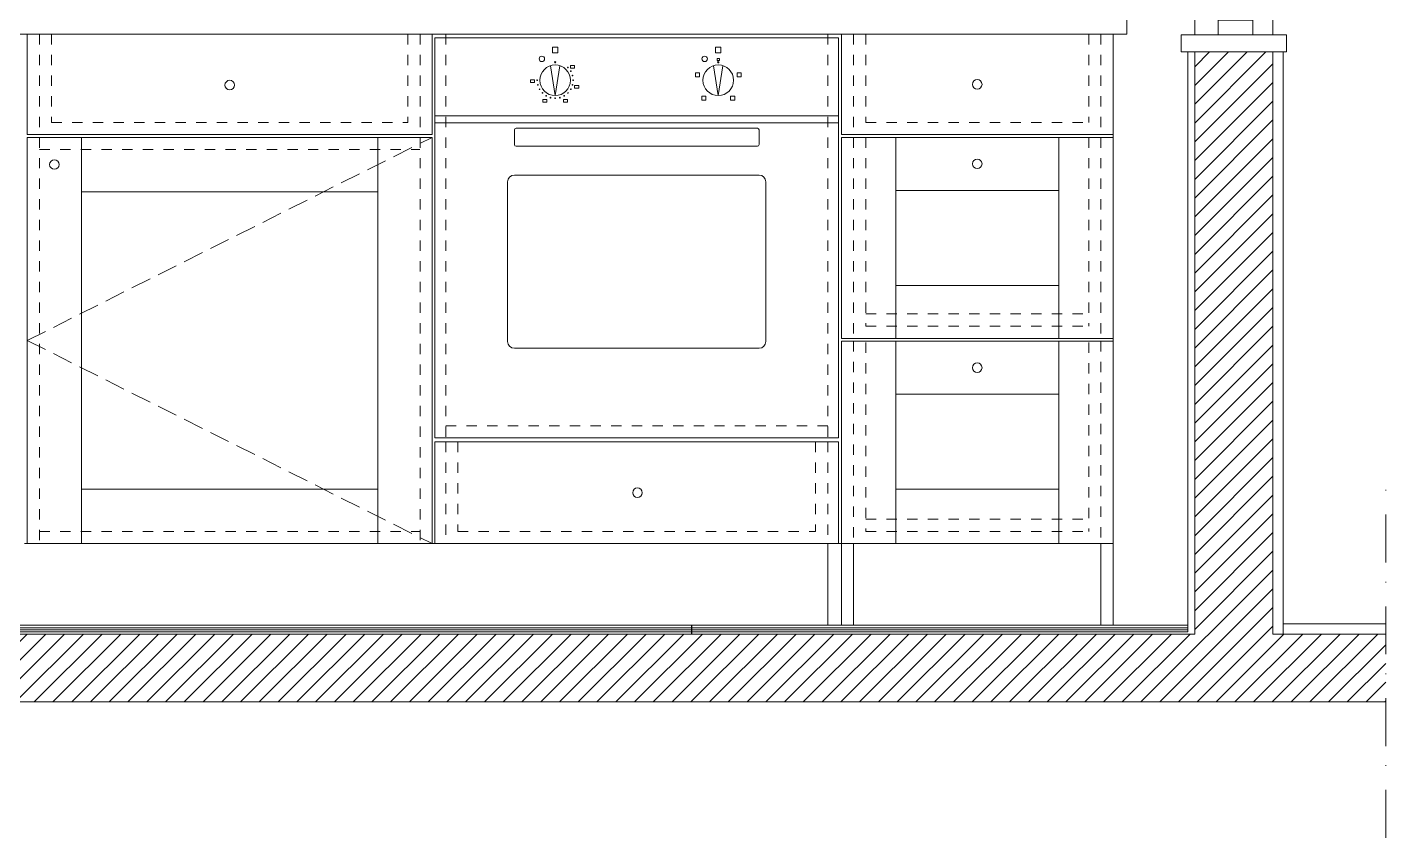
# Model space of a CAD drawing. Header units: centimetres. Extents: x -16179 to 12840, y -10704 to 3856.
# Drawn here: x 123.2 to 323.1, y 1247.3 to 1366.7 of the extents above; entities that cross this region are included whole.
import ezdxf

# ---------------------------------------------------------------- set-up
doc = ezdxf.new("R2010")
doc.units = ezdxf.units.CM
doc.header["$MEASUREMENT"] = 0
for name, pattern in [('Linee Nascoste', [0.0718, 0.05, -0.0218]), ('Punto e Tratto', [0.134056, 0.070556, -0.035278, 0, -0.028222]), ('Tratteggio', [0.032, 0.016, -0.016])]:
    doc.linetypes.add(name, pattern=pattern)
for name, color, linetype, lineweight in [('0_Num_Penna__175', 175, 'Continuous', 18), ('A-ELEV-MBE1_Num_Penna__14_Num_Penna__11_Num_Penna__9_Num_Penna__9_Num_Penna__9_Num_Penna__9_Num_Penna__9_Num_Penna__9_Num_Penna__10_Num_Penna__5', 5, 'Continuous', 18), ('A-ELEV-MBE1_Num_Penna__7_Num_Penna__7_Num_Penna__7_Num_Penna__7_Num_Penna__7_Num_Penna__7_Num_Penna__7_Num_Penna__7_Num_Penna__7_Num_Penna__2', 2, 'Continuous', 18), ('A-ELEV-MBE1_Num_Penna__7_Num_Penna__7_Num_Penna__7_Num_Penna__7_Num_Penna__7_Num_Penna__7_Num_Penna__7_Num_Penna__7_Num_Penna__7_Num_Penna__7_Num_Penna__255', 255, 'Continuous', 18), ('A-FURN_Num_Penna__8_Num_Penna__8_Num_Penna__8_Num_Penna__8_Num_Penna__8_Num_Penna__8_Num_Penna__8_Num_Penna__8_Num_Penna__8_Num_Penna__6', 6, 'Continuous', 18), ('A-FURN_Num_Penna__8_Num_Penna__8_Num_Penna__8_Num_Penna__8_Num_Penna__8_Num_Penna__8_Num_Penna__8_Num_Penna__8_Num_Penna__8_Num_Penna__8', 8, 'Continuous', 18), ('A-SECT A-MCUT_Num_Penna__254', 254, 'Continuous', 18), ('A-SECT A-MCUT_Num_Penna__255', 255, 'Continuous', 18), ('A-SECT D-MCUT_Num_Penna__181', 181, 'Continuous', 18), ('A-SECT-PATT_Num_Penna__5_Num_Penna__5_Num_Penna__5', 5, 'Continuous', 18), ('A-SECT-PATT_Num_Penna__6_Num_Penna__6_Num_Penna__254', 254, 'Continuous', 18), ('A-SECT-PATT_Num_Penna__6_Num_Penna__6_Num_Penna__5', 5, 'Continuous', 18), ('A-SECT-PATT_Num_Penna__6_Num_Penna__6_Num_Penna__6', 6, 'Continuous', 18), ('A-SECT-PATT_Num_Penna__6_Num_Penna__6_Num_Penna__6_Num_Penna__6_Num_Penna__6_Num_Penna__6_Num_Penna__3_Num_Penna__3_Num_Penna__3_Num_Penna__3_Num_Penna__3_Num_Penna__5', 5, 'Continuous', 18), ('A-SECT-PATT_Num_Penna__6_Num_Penna__6_Num_Penna__6_Num_Penna__6_Num_Penna__6_Num_Penna__6_Num_Penna__5_Num_Penna__5_Num_Penna__5_Num_Penna__5_Num_Penna__5_Num_Penna__5', 5, 'Continuous', 18), ('A-SECT-PATT_Num_Penna__6_Num_Penna__6_Num_Penna__6_Num_Penna__6_Num_Penna__6_Num_Penna__6_Num_Penna__6_Num_Penna__6_Num_Penna__6_Num_Penna__6_Num_Penna__6_Num_Penna__6', 6, 'Continuous', 18), ('AA - montanti_Num_Penna__7_Num_Penna__7_Num_Penna__7_Num_Penna__7_Num_Penna__7_Num_Penna__7_Num_Penna__7_Num_Penna__7_Num_Penna__7_Num_Penna__7', 7, 'Continuous', 18), ('IKE120015-t1_Num_Penna__251_Num_Penna__251_Num_Penna__251_Num_Penna__251_Num_Penna__251_Num_Penna__251_Num_Penna__251_Num_Penna__251_Num_Penna__251_Num_Penna__251_Num_Penna__253', 253, 'Continuous', 18), ('IKE120015-t1_Num_Penna__251_Num_Penna__251_Num_Penna__251_Num_Penna__251_Num_Penna__251_Num_Penna__251_Num_Penna__251_Num_Penna__251_Num_Penna__251_Num_Penna__251_Num_Penna__254', 254, 'Continuous', 18), ('IKE120015-t1_Num_Penna__251_Num_Penna__251_Num_Penna__251_Num_Penna__251_Num_Penna__251_Num_Penna__251_Num_Penna__251_Num_Penna__251_Num_Penna__251_Num_Penna__251_Num_Penna__255', 255, 'Continuous', 18), ('IKE120015-t1_Num_Penna__251_Num_Penna__251_Num_Penna__251_Num_Penna__251_Num_Penna__251_Num_Penna__251_Num_Penna__251_Num_Penna__251_Num_Penna__251_Num_Penna__251_Num_Penna__4', 4, 'Continuous', 18), ('PDF11_Text_Num_Penna__5', 5, 'Continuous', 18), ('PDF16_Geometry_Num_Penna__6_Num_Penna__6_Num_Penna__6_Num_Penna__6_Num_Penna__6_Num_Penna__6_Num_Penna__6_Num_Penna__6_Num_Penna__6_Num_Penna__6_Num_Penna__6_Num_Penna__6_Num_Penna__6_Num_Penna__254', 254, 'Continuous', 18)]:
    doc.layers.add(name, color=color, linetype=linetype, lineweight=lineweight)
pattern_1 = [(45, (257.68092, 1327.43483), (-0.1043957, 0.1043957), [])]
pattern_2 = [(45, (255.47605, 1334.1895), (-0.52198, 0.52198), [])]
pattern_3 = [(45, (256.11847, 1327.43483), (-0.1043957, 0.1043957), [])]
pattern_4 = [(45, (233.6153, 1331.5719), (-1.3258, 1.3258), [])]
pattern_5 = [(45, (229.9845, 1331.5719), (-1.3258, 1.3258), [])]

msp = doc.modelspace()

# ---------------------------------------------------------------- hatches: boundary and pattern name
at = {"layer": '0_Num_Penna__175', "linetype": 'Continuous', "lineweight": 18}
h = msp.add_hatch(dxfattribs=at)
h.set_pattern_fill('ANSI31', color=175, style=0, pattern_type=2)
h.set_pattern_definition(pattern_5)
h.paths.add_polyline_path([(232.17, 1333.15), (232.15, 1333.15), (232.15, 1332.87), (232.23, 1332.87), (232.23, 1332.89), (232.17, 1332.89)])
h = msp.add_hatch(dxfattribs=at)
h.set_pattern_fill('ANSI31', color=175, style=0, pattern_type=2)
h.set_pattern_definition([(45, (229.984, 1331.1035), (-1.3258, 1.3258), [])])
h.paths.add_polyline_path([(232.15, 1332), (232.49, 1332), (232.49, 1332.3), (232.47, 1332.3), (232.47, 1332.29), (232.17, 1332.29), (232.17, 1332.3), (232.15, 1332.3)])
h.paths.add_polyline_path([(232.17, 1332.01), (232.17, 1332.27), (232.47, 1332.27), (232.47, 1332.01)], flags=0)
h = msp.add_hatch(dxfattribs=at)
h.set_pattern_fill('ANSI31', color=175, style=0, pattern_type=2)
h.set_pattern_definition(pattern_5)
h.paths.add_polyline_path([(232.25, 1333.15), (232.25, 1333.14), (232.32, 1333.14), (232.32, 1333.19), (232.47, 1333.19), (232.47, 1333.2), (232.31, 1333.2), (232.31, 1333.15)])
h = msp.add_hatch(dxfattribs=at)
h.set_pattern_fill('ANSI31', color=175, style=0, pattern_type=2)
h.set_pattern_definition(pattern_5)
h.paths.add_polyline_path([(232.39, 1332.89), (232.39, 1332.87), (232.49, 1332.87), (232.49, 1333.2), (232.47, 1333.2), (232.47, 1332.89)])
h = msp.add_hatch(dxfattribs=at)
h.set_pattern_fill('ANSI31', color=175, style=0, pattern_type=2)
h.set_pattern_definition([(45, (228.4027, 1331.977), (-1.3258, 1.3258), [])])
h.paths.add_polyline_path([(232.91, 1332.88), (232.64, 1332.88), (232.64, 1332.87), (232.92, 1332.87), (232.92, 1333.17), (232.91, 1333.17), (232.91, 1333.16), (232.65, 1333.16), (232.65, 1333.17), (232.64, 1333.17), (232.64, 1333.09), (232.65, 1333.09), (232.65, 1333.15), (232.91, 1333.15)])
h = msp.add_hatch(dxfattribs=at)
h.set_pattern_fill('ANSI31', color=175, style=0, pattern_type=2)
h.set_pattern_definition([(45, (230.512, 1331.1034), (-1.3258, 1.3258), [])])
h.paths.add_polyline_path([(232.68, 1332), (233.02, 1332), (233.02, 1332.3), (233, 1332.3), (233, 1332.29), (232.7, 1332.29), (232.7, 1332.3), (232.68, 1332.3)])
h.paths.add_polyline_path([(232.7, 1332.01), (232.7, 1332.27), (233, 1332.27), (233, 1332.01)], flags=0)
h = msp.add_hatch(dxfattribs=at)
h.set_pattern_fill('ANSI31', color=175, style=0, pattern_type=2)
h.set_pattern_definition(pattern_4)
h.paths.add_polyline_path([(235.8, 1333.15), (235.78, 1333.15), (235.78, 1332.87), (235.86, 1332.87), (235.86, 1332.89), (235.8, 1332.89)])
h = msp.add_hatch(dxfattribs=at)
h.set_pattern_fill('ANSI31', color=175, style=0, pattern_type=2)
h.set_pattern_definition(pattern_4)
h.paths.add_polyline_path([(235.88, 1333.15), (235.88, 1333.14), (235.95, 1333.14), (235.95, 1333.19), (236.1, 1333.19), (236.1, 1333.2), (235.94, 1333.2), (235.94, 1333.15)])
h = msp.add_hatch(dxfattribs=at)
h.set_pattern_fill('ANSI31', color=175, style=0, pattern_type=2)
h.set_pattern_definition(pattern_4)
h.paths.add_polyline_path([(236.02, 1332.89), (236.02, 1332.87), (236.12, 1332.87), (236.12, 1333.2), (236.1, 1333.2), (236.1, 1332.89)])
at = {"layer": 'A-ELEV-MBE1_Num_Penna__7_Num_Penna__7_Num_Penna__7_Num_Penna__7_Num_Penna__7_Num_Penna__7_Num_Penna__7_Num_Penna__7_Num_Penna__7_Num_Penna__2', "linetype": 'Continuous', "lineweight": 18}
h = msp.add_hatch(dxfattribs=at)
h.set_pattern_fill('ANSI31', color=2, scale=100, style=0, pattern_type=2)
h.set_pattern_definition([(45, (-2311.6447, -28.4704), (-1.3801623, 1.3801623), [])])
h.paths.add_polyline_path([(294.96, 1277.35), (-55.04, 1277.35), (-55.04, 1267.35), (306.46, 1267.35), (323.08, 1267.35), (323.08, 1277.35), (306.46, 1277.35), (306.46, 1363.02), (294.96, 1363.02)])
at = {"layer": 'A-SECT D-MCUT_Num_Penna__181', "linetype": 'Continuous', "lineweight": 18}
h = msp.add_hatch(dxfattribs=at)
h.set_pattern_fill('ANSI31', color=181, style=0, pattern_type=2)
h.set_pattern_definition(pattern_2)
h.paths.add_polyline_path([(247.79, 1336.46), (247.64, 1336.46), (247.64, 1336.31), (247.79, 1336.31)])
h = msp.add_hatch(dxfattribs=at)
h.set_pattern_fill('ANSI31', color=181, style=0, pattern_type=2)
h.set_pattern_definition(pattern_1)
h.paths.add_polyline_path([(251.06, 1335.5), (251.01, 1335.5), (251.01, 1335.45), (251.02, 1335.45), (251.02, 1335.47), (251.03, 1335.47), (251.03, 1335.45), (251.06, 1335.45)])
h = msp.add_hatch(dxfattribs=at)
h.set_pattern_fill('ANSI31', color=181, style=0, pattern_type=2)
h.set_pattern_definition(pattern_1)
h.paths.add_polyline_path([(253.41, 1336.05), (253.36, 1336.05), (253.36, 1336.02), (253.38, 1336.02), (253.38, 1335.99), (253.41, 1335.99)])
h = msp.add_hatch(dxfattribs=at)
h.set_pattern_fill('ANSI31', color=181, style=0, pattern_type=2)
h.set_pattern_definition(pattern_1)
h.paths.add_polyline_path([(253.41, 1335.99), (253.38, 1335.99), (253.38, 1336.02), (253.36, 1336.02), (253.36, 1335.96), (253.41, 1335.96)])
h = msp.add_hatch(dxfattribs=at)
h.set_pattern_fill('ANSI31', color=181, style=0, pattern_type=2)
h.set_pattern_definition(pattern_1)
h.paths.add_polyline_path([(257.24, 1335.5), (257.19, 1335.5), (257.19, 1335.45), (257.22, 1335.45), (257.22, 1335.47), (257.23, 1335.47), (257.23, 1335.45), (257.24, 1335.45)])
h = msp.add_hatch(dxfattribs=at)
h.set_pattern_fill('ANSI31', color=181, style=0, pattern_type=2)
h.set_pattern_definition(pattern_3)
h.paths.add_polyline_path([(260.32, 1335.92), (260.3, 1335.92), (260.3, 1335.91), (260.32, 1335.91)])
h = msp.add_hatch(dxfattribs=at)
h.set_pattern_fill('ANSI31', color=181, style=0, pattern_type=2)
h.set_pattern_definition(pattern_3)
h.paths.add_polyline_path([(260.31, 1335.51), (260.3, 1335.51), (260.3, 1335.5), (260.31, 1335.5)])
h = msp.add_hatch(dxfattribs=at)
h.set_pattern_fill('ANSI31', color=181, style=0, pattern_type=2)
h.set_pattern_definition(pattern_2)
h.paths.add_polyline_path([(245.44, 1333.91), (245.29, 1333.91), (245.29, 1333.76), (245.44, 1333.76)])
h = msp.add_hatch(dxfattribs=at)
h.set_pattern_fill('ANSI31', color=181, style=0, pattern_type=2)
h.set_pattern_definition(pattern_1)
h.paths.add_polyline_path([(251.06, 1334.7), (251.03, 1334.7), (251.03, 1334.67), (251.02, 1334.67), (251.02, 1334.7), (251.01, 1334.7), (251.01, 1334.65), (251.06, 1334.65)])
h = msp.add_hatch(dxfattribs=at)
h.set_pattern_fill('ANSI31', color=181, style=0, pattern_type=2)
h.set_pattern_definition(pattern_1)
h.paths.add_polyline_path([(251.88, 1334.23), (251.87, 1334.23), (251.87, 1334.21), (251.88, 1334.21)])
h = msp.add_hatch(dxfattribs=at)
h.set_pattern_fill('ANSI31', color=181, style=0, pattern_type=2)
h.set_pattern_definition(pattern_1)
h.paths.add_polyline_path([(251.88, 1334.08), (251.88, 1334.08), (251.88, 1334.08), (251.88, 1334.07), (251.88, 1334.08), (251.88, 1334.08), (251.88, 1334.06), (251.89, 1334.06), (251.89, 1334.08), (251.89, 1334.08), (251.89, 1334.08), (251.89, 1334.08), (251.89, 1334.09), (251.88, 1334.09), (251.88, 1334.09), (251.88, 1334.09)])
h = msp.add_hatch(dxfattribs=at)
h.set_pattern_fill('ANSI31', color=181, style=0, pattern_type=2)
h.set_pattern_definition(pattern_1)
h.paths.add_polyline_path([(252.25, 1334.06), (252.26, 1334.06), (252.26, 1334.08), (252.26, 1334.08), (252.26, 1334.07), (252.26, 1334.08), (252.26, 1334.08), (252.26, 1334.08), (252.26, 1334.09), (252.26, 1334.09), (252.26, 1334.09), (252.25, 1334.09), (252.25, 1334.08), (252.25, 1334.08), (252.25, 1334.08), (252.25, 1334.08)])
h = msp.add_hatch(dxfattribs=at)
h.set_pattern_fill('ANSI31', color=181, style=0, pattern_type=2)
h.set_pattern_definition(pattern_1)
h.paths.add_polyline_path([(252.27, 1334.23), (252.26, 1334.23), (252.26, 1334.21), (252.27, 1334.21)])
h = msp.add_hatch(dxfattribs=at)
h.set_pattern_fill('ANSI31', color=181, style=0, pattern_type=2)
h.set_pattern_definition(pattern_1)
h.paths.add_polyline_path([(253.22, 1334.23), (253.21, 1334.23), (253.21, 1334.21), (253.22, 1334.21)])
h = msp.add_hatch(dxfattribs=at)
h.set_pattern_fill('ANSI31', color=181, style=0, pattern_type=2)
h.set_pattern_definition(pattern_1)
h.paths.add_polyline_path([(253.41, 1334.61), (253.38, 1334.61), (253.38, 1334.58), (253.36, 1334.58), (253.36, 1334.55), (253.41, 1334.55)])
h = msp.add_hatch(dxfattribs=at)
h.set_pattern_fill('ANSI31', color=181, style=0, pattern_type=2)
h.set_pattern_definition(pattern_3)
h.paths.add_polyline_path([(260.09, 1333.66), (260.07, 1333.66), (260.07, 1333.55), (260.09, 1333.55)])
h = msp.add_hatch(dxfattribs=at)
h.set_pattern_fill('ANSI31', color=181, style=0, pattern_type=2)
h.set_pattern_definition(pattern_3)
h.paths.add_polyline_path([(260.31, 1333.67), (260.3, 1333.67), (260.3, 1333.65), (260.31, 1333.65)])
h = msp.add_hatch(dxfattribs=at)
h.set_pattern_fill('ANSI31', color=181, style=0, pattern_type=2)
h.set_pattern_definition([(45, (258.3193, 1327.43483), (-0.1043957, 0.1043957), [])])
h.paths.add_polyline_path([(262.84, 1333.67), (262.84, 1333.65), (262.84, 1333.65), (262.84, 1333.67)])
h = msp.add_hatch(dxfattribs=at)
h.set_pattern_fill('ANSI31', color=181, style=0, pattern_type=2)
h.set_pattern_definition(pattern_1)
h.paths.add_polyline_path([(263.93, 1334.44), (263.92, 1334.44), (263.93, 1334.39), (263.94, 1334.39)])
h = msp.add_hatch(dxfattribs=at)
h.set_pattern_fill('ANSI31', color=181, style=0, pattern_type=2)
h.set_pattern_definition(pattern_1)
h.paths.add_polyline_path([(264, 1334.15), (263.98, 1334.15), (263.99, 1334.12), (264, 1334.12)])
h = msp.add_hatch(dxfattribs=at)
h.set_pattern_fill('ANSI31', color=181, style=0, pattern_type=2)
h.set_pattern_definition(pattern_1)
h.paths.add_polyline_path([(264.36, 1334), (264.36, 1333.95), (264.38, 1333.95), (264.38, 1334), (264.37, 1334)])
h = msp.add_hatch(dxfattribs=at)
h.set_pattern_fill('ANSI31', color=181, style=0, pattern_type=2)
h.set_pattern_definition(pattern_1)
h.paths.add_polyline_path([(264.77, 1334.23), (264.77, 1334.22), (264.78, 1334.22), (264.78, 1334.23)])
h = msp.add_hatch(dxfattribs=at)
h.set_pattern_fill('ANSI31', color=181, style=0, pattern_type=2)
h.set_pattern_definition(pattern_1)
h.paths.add_polyline_path([(264.78, 1334.23), (264.78, 1334.22), (264.86, 1334.22), (264.86, 1334.23)])
h = msp.add_hatch(dxfattribs=at)
h.set_pattern_fill('ANSI31', color=181, style=0, pattern_type=2)
h.set_pattern_definition(pattern_1)
h.paths.add_polyline_path([(264.79, 1334.09), (264.79, 1334.08), (264.85, 1334.08), (264.85, 1334.09), (264.83, 1334.09), (264.83, 1334.1), (264.79, 1334.1), (264.79, 1334.1), (264.8, 1334.1), (264.8, 1334.09)])
h = msp.add_hatch(dxfattribs=at)
h.set_pattern_fill('ANSI31', color=181, style=0, pattern_type=2)
h.set_pattern_definition(pattern_1)
h.paths.add_polyline_path([(264.84, 1334.1), (264.84, 1334.1), (264.85, 1334.1), (264.85, 1334.1)])
h = msp.add_hatch(dxfattribs=at)
h.set_pattern_fill('ANSI31', color=181, style=0, pattern_type=2)
h.set_pattern_definition(pattern_1)
h.paths.add_polyline_path([(264.86, 1334.23), (264.86, 1334.22), (264.87, 1334.22), (264.87, 1334.23)])

# ---------------------------------------------------------------- linework, layer by layer
at = {"layer": 'A-ELEV-MBE1_Num_Penna__14_Num_Penna__11_Num_Penna__9_Num_Penna__9_Num_Penna__9_Num_Penna__9_Num_Penna__9_Num_Penna__9_Num_Penna__10_Num_Penna__5', "color": 5, "linetype": 'Continuous', "lineweight": 18}
for p, q in [((220.93, 1277.35), (220.93, 1278.65)), ((220.96, 1277.35), (220.96, 1278.65)), ((220.98, 1277.35), (220.98, 1278.65))]:
    msp.add_line(p, q, dxfattribs=at)
at = {"layer": 'A-ELEV-MBE1_Num_Penna__14_Num_Penna__11_Num_Penna__9_Num_Penna__9_Num_Penna__9_Num_Penna__9_Num_Penna__9_Num_Penna__9_Num_Penna__10_Num_Penna__5', "color": 5, "linetype": 'Continuous', "lineweight": 18, "flags": 128}
for points in [[(-55.04, 1278.65), (293.96, 1278.65)], [(-55.04, 1278.25), (293.96, 1278.25)], [(-55.04, 1277.95), (293.96, 1277.95)], [(-55.04, 1277.65), (293.96, 1277.65)]]:
    msp.add_lwpolyline(points, dxfattribs=at)
at = {"layer": 'A-ELEV-MBE1_Num_Penna__7_Num_Penna__7_Num_Penna__7_Num_Penna__7_Num_Penna__7_Num_Penna__7_Num_Penna__7_Num_Penna__7_Num_Penna__7_Num_Penna__7_Num_Penna__255', "color": 255, "linetype": 'Continuous', "lineweight": 18, "flags": 128}
for points in [[(323.08, 1267.35), (292.97, 1267.35), (-55.04, 1267.35), (-55.04, 1277.35), (294.96, 1277.35)], [(292.97, 1267.35), (-55.04, 1267.35)], [(291.46, 1267.35), (4.46, 1267.35)]]:
    msp.add_lwpolyline(points, dxfattribs=at)
at = {"layer": 'A-FURN_Num_Penna__8_Num_Penna__8_Num_Penna__8_Num_Penna__8_Num_Penna__8_Num_Penna__8_Num_Penna__8_Num_Penna__8_Num_Penna__8_Num_Penna__6', "linetype": 'Continuous', "lineweight": 18}
for p, q in [((292.96, 1363.02), (292.96, 1365.52)), ((292.96, 1365.52), (308.46, 1365.52)), ((308.46, 1363.02), (308.46, 1365.52)), ((308.46, 1363.02), (292.96, 1363.02))]:
    msp.add_line(p, q, dxfattribs=at)
at = {"layer": 'A-FURN_Num_Penna__8_Num_Penna__8_Num_Penna__8_Num_Penna__8_Num_Penna__8_Num_Penna__8_Num_Penna__8_Num_Penna__8_Num_Penna__8_Num_Penna__6', "color": 6, "linetype": 'Continuous', "lineweight": 18}
for p, q in [((293.96, 1277.65), (293.96, 1363.02)), ((307.97, 1277.35), (307.97, 1363.02))]:
    msp.add_line(p, q, dxfattribs=at)
at = {"layer": 'A-FURN_Num_Penna__8_Num_Penna__8_Num_Penna__8_Num_Penna__8_Num_Penna__8_Num_Penna__8_Num_Penna__8_Num_Penna__8_Num_Penna__8_Num_Penna__8', "color": 8, "linetype": 'Continuous', "lineweight": 18}
msp.add_line((294.96, 1365.52), (294.96, 1477.58), dxfattribs=at)
at = {"layer": 'A-SECT A-MCUT_Num_Penna__254', "color": 254, "linetype": 'Continuous', "lineweight": 18}
msp.add_line((307.97, 1278.85), (323.08, 1278.85), dxfattribs=at)
at = {"layer": 'A-SECT A-MCUT_Num_Penna__255', "color": 255, "linetype": 'Continuous', "lineweight": 18}
msp.add_line((306.46, 1277.35), (323.08, 1277.35), dxfattribs=at)
at = {"layer": 'A-SECT-PATT_Num_Penna__5_Num_Penna__5_Num_Penna__5', "color": 5, "linetype": 'Continuous', "lineweight": 18}
for p, q in [((123.16, 1290.65), (122.76, 1290.65)), ((183.15, 1290.65), (182.75, 1290.65))]:
    msp.add_line(p, q, dxfattribs=at)
at = {"layer": 'A-SECT-PATT_Num_Penna__6_Num_Penna__6_Num_Penna__254', "color": 254, "linetype": 'Tratteggio', "lineweight": 18, "ltscale": 95}
for p, q in [((124.96, 1365.65), (124.96, 1350.85)), ((126.76, 1365.65), (126.76, 1352.65)), ((179.16, 1365.65), (179.16, 1352.65)), ((180.96, 1365.65), (180.96, 1350.85)), ((184.75, 1365.65), (184.75, 1306.2)), ((240.96, 1365.65), (240.96, 1306.2)), ((244.76, 1365.65), (244.76, 1350.85)), ((246.56, 1365.65), (246.56, 1352.65)), ((279.36, 1365.65), (279.36, 1352.65)), ((281.16, 1365.65), (281.16, 1350.85)), ((124.96, 1350.45), (124.96, 1290.65)), ((180.96, 1350.45), (180.96, 1290.65)), ((244.76, 1350.45), (244.76, 1320.85)), ((246.56, 1350.45), (246.56, 1322.65)), ((279.36, 1350.45), (279.36, 1322.65)), ((281.16, 1350.45), (281.16, 1320.85)), ((244.76, 1320.45), (244.76, 1290.65)), ((246.56, 1320.25), (246.56, 1292.45)), ((279.36, 1320.25), (279.36, 1292.45)), ((281.16, 1320.45), (281.16, 1290.65)), ((184.75, 1305.65), (184.75, 1290.65)), ((186.55, 1305.65), (186.55, 1292.45)), ((239.16, 1305.65), (239.16, 1292.45)), ((240.96, 1305.65), (240.96, 1290.65))]:
    msp.add_line(p, q, dxfattribs=at)
at = {"layer": 'A-SECT-PATT_Num_Penna__6_Num_Penna__6_Num_Penna__5', "color": 5, "linetype": 'Continuous', "lineweight": 18}
for p, q in [((200.85, 1356.6), (200.17, 1360.99)), ((200.85, 1356.6), (201.54, 1360.99)), ((224.85, 1356.6), (224.17, 1360.99)), ((224.85, 1356.6), (225.54, 1360.99))]:
    msp.add_line(p, q, dxfattribs=at)
for centre in [(152.96, 1358.15), (127.16, 1346.45), (212.96, 1298.15)]:
    msp.add_circle(centre, 0.7, dxfattribs=at)
at = {"layer": 'A-SECT-PATT_Num_Penna__6_Num_Penna__6_Num_Penna__6', "color": 6, "linetype": 'Continuous', "lineweight": 18}
for p, q in [((242.96, 1365.65), (62.96, 1365.65)), ((123.16, 1365.65), (123.16, 1350.85)), ((182.76, 1365.65), (182.76, 1350.85)), ((182.76, 1350.85), (123.16, 1350.85)), ((182.76, 1350.45), (123.16, 1350.45)), ((123.16, 1350.45), (123.16, 1290.65)), ((131.16, 1350.45), (131.16, 1290.65)), ((174.76, 1350.45), (174.76, 1290.65)), ((182.76, 1350.45), (182.76, 1290.65)), ((174.76, 1342.45), (131.16, 1342.45)), ((242.56, 1305.65), (183.15, 1305.65)), ((183.15, 1305.65), (183.15, 1290.65)), ((242.56, 1305.65), (242.56, 1290.65)), ((174.76, 1298.65), (131.16, 1298.65)), ((182.76, 1290.65), (123.16, 1290.65)), ((242.96, 1290.65), (183.15, 1290.65)), ((240.96, 1290.65), (240.96, 1278.65)), ((242.96, 1278.65), (62.96, 1278.65))]:
    msp.add_line(p, q, dxfattribs=at)
at = {"layer": 'A-SECT-PATT_Num_Penna__6_Num_Penna__6_Num_Penna__6_Num_Penna__6_Num_Penna__6_Num_Penna__6_Num_Penna__3_Num_Penna__3_Num_Penna__3_Num_Penna__3_Num_Penna__3_Num_Penna__5', "color": 5, "linetype": 'Continuous', "lineweight": 18}
for p, q in [((282.96, 1350.85), (282.96, 1350.45)), ((282.96, 1320.85), (282.96, 1320.45))]:
    msp.add_line(p, q, dxfattribs=at)
at = {"layer": 'A-SECT-PATT_Num_Penna__6_Num_Penna__6_Num_Penna__6_Num_Penna__6_Num_Penna__6_Num_Penna__6_Num_Penna__5_Num_Penna__5_Num_Penna__5_Num_Penna__5_Num_Penna__5_Num_Penna__5', "color": 5, "linetype": 'Continuous', "lineweight": 18}
for centre in [(262.96, 1358.25), (262.96, 1346.55), (262.96, 1316.55)]:
    msp.add_circle(centre, 0.7, dxfattribs=at)
at = {"layer": 'A-SECT-PATT_Num_Penna__6_Num_Penna__6_Num_Penna__6_Num_Penna__6_Num_Penna__6_Num_Penna__6_Num_Penna__6_Num_Penna__6_Num_Penna__6_Num_Penna__6_Num_Penna__6_Num_Penna__6', "color": 6, "linetype": 'Continuous', "lineweight": 18}
for p, q in [((284.96, 1368.65), (284.96, 1365.65)), ((242.96, 1365.65), (242.96, 1350.85)), ((284.96, 1365.65), (242.96, 1365.65)), ((282.96, 1365.65), (282.96, 1350.85)), ((282.96, 1350.85), (242.96, 1350.85)), ((282.96, 1350.45), (242.96, 1350.45)), ((242.96, 1350.45), (242.96, 1320.85)), ((250.96, 1350.45), (250.96, 1320.85)), ((274.96, 1350.45), (274.96, 1320.85)), ((282.96, 1350.45), (282.96, 1320.85)), ((274.96, 1342.65), (250.96, 1342.65)), ((274.96, 1328.65), (250.96, 1328.65)), ((242.96, 1320.85), (282.96, 1320.85)), ((242.96, 1320.45), (282.96, 1320.45)), ((242.96, 1320.45), (242.96, 1278.65)), ((250.96, 1320.45), (250.96, 1290.65)), ((274.96, 1320.45), (274.96, 1290.65)), ((282.96, 1320.45), (282.96, 1278.65)), ((274.96, 1312.65), (250.96, 1312.65)), ((274.96, 1298.65), (250.96, 1298.65)), ((282.96, 1290.65), (242.96, 1290.65)), ((244.76, 1290.65), (244.76, 1278.65)), ((281.16, 1290.65), (281.16, 1278.65)), ((282.96, 1278.65), (242.96, 1278.65))]:
    msp.add_line(p, q, dxfattribs=at)
at = {"layer": 'AA - montanti_Num_Penna__7_Num_Penna__7_Num_Penna__7_Num_Penna__7_Num_Penna__7_Num_Penna__7_Num_Penna__7_Num_Penna__7_Num_Penna__7_Num_Penna__7', "color": 7, "linetype": 'Continuous', "lineweight": 18, "flags": 128}
msp.add_lwpolyline([(298.42, 1365.52), (303.5, 1365.52), (303.5, 1367.68), (298.42, 1367.68)], close=True, dxfattribs=at)
at = {"layer": 'IKE120015-t1_Num_Penna__251_Num_Penna__251_Num_Penna__251_Num_Penna__251_Num_Penna__251_Num_Penna__251_Num_Penna__251_Num_Penna__251_Num_Penna__251_Num_Penna__251_Num_Penna__253', "color": 253, "linetype": 'Continuous', "lineweight": 18}
msp.add_line((306.46, 1477.08), (306.46, 1365.52), dxfattribs=at)
at = {"layer": 'IKE120015-t1_Num_Penna__251_Num_Penna__251_Num_Penna__251_Num_Penna__251_Num_Penna__251_Num_Penna__251_Num_Penna__251_Num_Penna__251_Num_Penna__251_Num_Penna__251_Num_Penna__254', "color": 254, "linetype": 'Linee Nascoste', "lineweight": 18, "ltscale": 60}
for q in [(182.76, 1350.45), (182.75, 1290.65)]:
    msp.add_line((123.16, 1320.55), q, dxfattribs=at)
at = {"layer": 'IKE120015-t1_Num_Penna__251_Num_Penna__251_Num_Penna__251_Num_Penna__251_Num_Penna__251_Num_Penna__251_Num_Penna__251_Num_Penna__251_Num_Penna__251_Num_Penna__251_Num_Penna__255', "color": 255, "linetype": 'Continuous', "lineweight": 18}
for p, q in [((294.96, 1363.02), (294.96, 1277.35)), ((306.46, 1363.02), (306.46, 1277.35))]:
    msp.add_line(p, q, dxfattribs=at)
at = {"layer": 'IKE120015-t1_Num_Penna__251_Num_Penna__251_Num_Penna__251_Num_Penna__251_Num_Penna__251_Num_Penna__251_Num_Penna__251_Num_Penna__251_Num_Penna__251_Num_Penna__251_Num_Penna__4', "color": 5, "linetype": 'Punto e Tratto', "lineweight": 18, "ltscale": 100}
msp.add_line((323.08, 1247.35), (323.08, 1300.35), dxfattribs=at)
at = {"layer": 'PDF11_Text_Num_Penna__5', "color": 5, "linetype": 'Continuous', "lineweight": 18}
for p, q in [((183.15, 1365.1), (242.55, 1365.1)), ((183.15, 1365.1), (183.15, 1306.2)), ((200.45, 1363.7), (200.45, 1362.9)), ((200.45, 1363.7), (201.25, 1363.7)), ((201.25, 1363.7), (201.25, 1362.9)), ((224.45, 1363.7), (224.45, 1362.9)), ((224.45, 1363.7), (225.25, 1363.7)), ((225.25, 1363.7), (225.25, 1362.9)), ((242.55, 1365.1), (242.55, 1306.2)), ((200.45, 1362.9), (201.25, 1362.9)), ((224.45, 1362.9), (225.25, 1362.9)), ((224.7, 1362.05), (225.01, 1362.05)), ((224.7, 1361.74), (224.7, 1362.05)), ((225.01, 1361.74), (224.7, 1361.74)), ((225.01, 1362.05), (225.01, 1361.74)), ((203.11, 1361.03), (203.71, 1361.03)), ((203.11, 1360.63), (203.11, 1361.03)), ((203.71, 1360.63), (203.11, 1360.63)), ((203.71, 1361.03), (203.71, 1360.63)), ((222.08, 1359.97), (221.48, 1359.97)), ((221.48, 1359.97), (221.48, 1359.37)), ((222.08, 1359.37), (222.08, 1359.97)), ((227.63, 1359.97), (228.23, 1359.97)), ((227.63, 1359.37), (227.63, 1359.97)), ((228.23, 1359.97), (228.23, 1359.37)), ((197.2, 1358.9), (197.81, 1358.9)), ((197.2, 1358.5), (197.2, 1358.9)), ((197.81, 1358.5), (197.2, 1358.5)), ((197.81, 1358.9), (197.81, 1358.5)), ((203.71, 1358.1), (204.32, 1358.1)), ((203.71, 1357.7), (203.71, 1358.1)), ((204.32, 1357.7), (203.71, 1357.7)), ((204.32, 1358.1), (204.32, 1357.7)), ((221.48, 1359.37), (222.08, 1359.37)), ((228.23, 1359.37), (227.63, 1359.37)), ((199.64, 1356.04), (199.04, 1356.04)), ((199.04, 1356.04), (199.04, 1355.64)), ((199.04, 1355.64), (199.64, 1355.64)), ((199.64, 1355.64), (199.64, 1356.04)), ((202.07, 1356.04), (202.67, 1356.04)), ((202.07, 1355.64), (202.07, 1356.04)), ((202.67, 1355.64), (202.07, 1355.64)), ((202.67, 1356.04), (202.67, 1355.64)), ((223.04, 1356.5), (222.44, 1356.5)), ((222.44, 1356.5), (222.44, 1355.9)), ((222.44, 1355.9), (223.04, 1355.9)), ((223.04, 1355.9), (223.04, 1356.5)), ((226.67, 1356.5), (227.27, 1356.5)), ((226.67, 1355.9), (226.67, 1356.5)), ((227.27, 1355.9), (226.67, 1355.9)), ((227.27, 1356.5), (227.27, 1355.9)), ((183.15, 1353.6), (242.55, 1353.6)), ((183.15, 1352.6), (242.55, 1352.6)), ((194.85, 1351.55), (194.85, 1349.4)), ((195.1, 1351.8), (230.6, 1351.8)), ((230.85, 1351.55), (230.85, 1349.4)), ((195.1, 1349.15), (230.6, 1349.15)), ((193.85, 1343.9), (193.85, 1320.4)), ((194.85, 1344.9), (230.85, 1344.9)), ((231.85, 1343.9), (231.85, 1320.4)), ((194.85, 1319.4), (230.85, 1319.4)), ((183.15, 1306.2), (242.55, 1306.2))]:
    msp.add_line(p, q, dxfattribs=at)
for centre, radius in [((198.9, 1362), 0.4), ((200.85, 1361.5), 0.0957), ((222.85, 1362), 0.4), ((224.85, 1361.5), 0.0957), ((200.85, 1358.85), 2.25), ((202.73, 1360.72), 0.05), ((203.15, 1360.18), 0.05), ((203.41, 1359.54), 0.05), ((224.85, 1358.85), 2.25), ((198.2, 1358.85), 0.05), ((198.29, 1358.16), 0.05), ((198.56, 1357.53), 0.05), ((203.15, 1357.53), 0.05), ((203.41, 1358.16), 0.05), ((203.5, 1358.85), 0.05), ((198.98, 1356.98), 0.05), ((199.53, 1356.56), 0.05), ((200.17, 1356.29), 0.05), ((200.85, 1356.2), 0.05), ((201.54, 1356.29), 0.05), ((202.18, 1356.56), 0.05), ((202.73, 1356.98), 0.05)]:
    msp.add_circle(centre, radius, dxfattribs=at)
for centre, radius, start, end in [((195.1, 1351.55), 0.25, 90, 180), ((230.6, 1351.55), 0.25, 0, 90), ((195.1, 1349.4), 0.25, 180, 270), ((230.6, 1349.4), 0.25, 270, 0), ((194.85, 1343.9), 1, 90, 180), ((230.85, 1343.9), 1, 0, 90), ((194.85, 1320.4), 1, 180, 270), ((230.85, 1320.4), 1, 270, 0)]:
    msp.add_arc(centre, radius, start, end, dxfattribs=at)
at = {"layer": 'PDF16_Geometry_Num_Penna__6_Num_Penna__6_Num_Penna__6_Num_Penna__6_Num_Penna__6_Num_Penna__6_Num_Penna__6_Num_Penna__6_Num_Penna__6_Num_Penna__6_Num_Penna__6_Num_Penna__6_Num_Penna__6_Num_Penna__254', "color": 254, "linetype": 'Tratteggio', "lineweight": 18, "ltscale": 95}
for p, q in [((126.76, 1352.65), (179.16, 1352.65)), ((246.56, 1352.65), (279.36, 1352.65)), ((124.96, 1348.65), (180.95, 1348.65)), ((246.56, 1324.45), (279.36, 1324.45)), ((246.56, 1322.65), (279.36, 1322.65)), ((184.75, 1308), (240.96, 1308)), ((246.56, 1294.25), (279.36, 1294.25)), ((124.96, 1292.45), (180.95, 1292.45)), ((186.55, 1292.45), (239.16, 1292.45)), ((246.56, 1292.45), (279.36, 1292.45))]:
    msp.add_line(p, q, dxfattribs=at)

doc.saveas('drawing.dxf')
